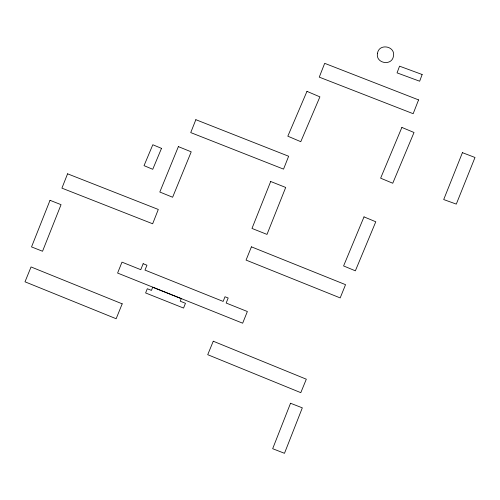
<?xml version="1.0" encoding="UTF-8"?>
<svg xmlns="http://www.w3.org/2000/svg" width="500" height="500" viewBox="0 0 500 500"><rect width="100%" height="100%" fill="white"/><g stroke="black" fill="none" stroke-linecap="round" stroke-linejoin="round"><path stroke-width="0.75" d="M377.5 53.256C375.288 63.4 391.887 66.469 393.444 56.206C395.681 46.05 379.05 42.981 377.5 53.256M422.144 74.513L419.663 81.219L397.056 72.869L399.55 66.169L422.144 74.513M418.569 99.894L413.169 113.7L319.269 77.138L324.681 63.331L418.569 99.894M290.531 403.25L272.675 448.7L284.481 453.306L302.319 407.844L290.531 403.25M67.569 173.812L61.919 188.144L152.656 223.781L158.294 209.456L67.569 173.812M181.256 298.625L180.231 301.212L185.463 303.3L183.562 308.062L145.612 292.956L147.3 288.744L151.45 290.387L152.7 287.244L181.256 298.625M50.025 200.312L31.531 246.912L42.544 251.25L61.05 204.662L50.025 200.312M195.85 119.694L190.738 132.587L283.544 169.125L288.644 156.244L195.85 119.694M143.162 263.706L140.781 269.681L121.988 262.144L117.594 273.056L242.662 323.194L247.362 311.519L226.163 303.031L228.175 298.025L225 296.75L223.131 301.413L144.987 270.094L146.944 265.219L143.162 263.706M270.688 181.494L251.981 228.431L266.994 234.4L285.7 187.45L270.688 181.494M462.419 152.669L443.706 199.55L456.294 204.112L475 157.475L462.419 152.669M251.419 246.838L246.062 260.087L340.188 297.913L345.544 284.662L251.419 246.838M122.2 303.837L116.15 318.731L25 281.812L31.05 266.95L122.2 303.837M178.375 146.619L159.812 192.025L172.625 197.237L191.219 151.838L178.375 146.619M213.256 341.219L207.725 354.688L300.794 392.663L306.319 379.2L213.256 341.219M364.012 216.881L343.587 265.944L355.363 270.819L375.788 221.769L364.012 216.881M161.5 148.363L152.744 169.294L144.037 165.65L152.812 144.75L161.5 148.363M401.875 127.431L380.631 178.181L392.75 183.238L414.019 132.487L401.875 127.431M306.969 91.363L287.825 136.188L300.775 141.688L319.906 96.862L306.969 91.363"/></g></svg>
